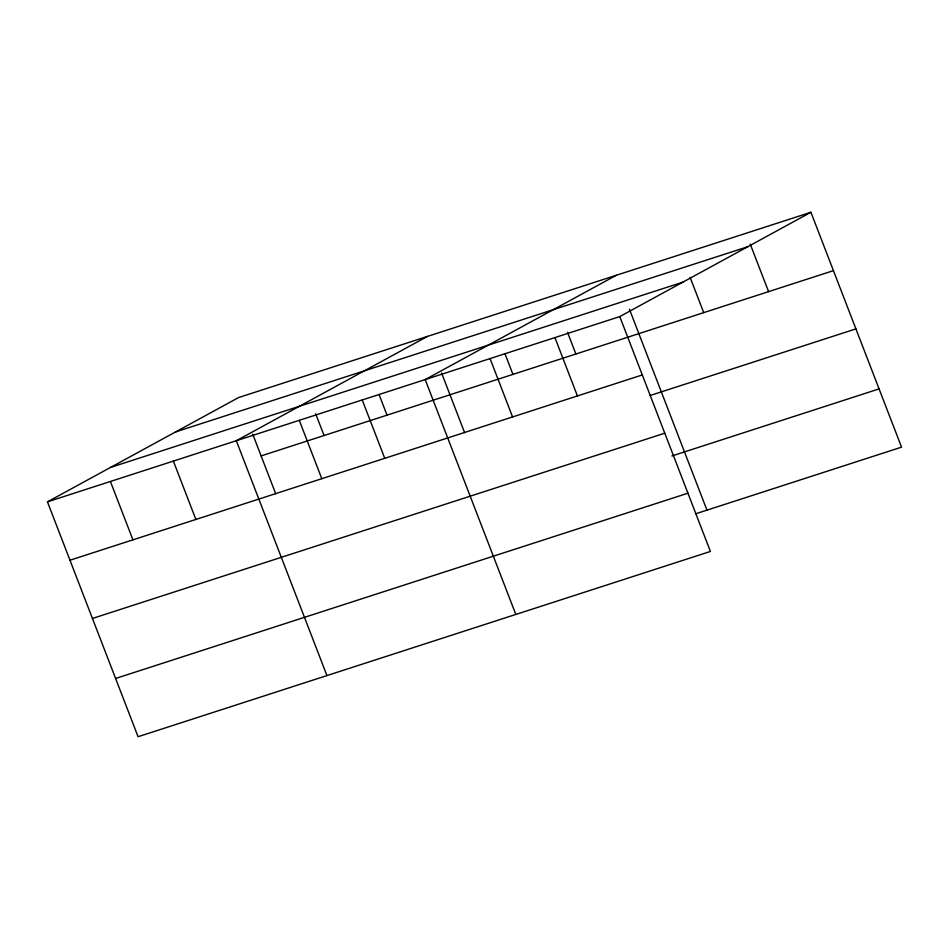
<?xml version="1.0" encoding="UTF-8"?>
<svg xmlns="http://www.w3.org/2000/svg" width="949" height="949" viewBox="0 0 949 949"><rect width="100%" height="100%" fill="white"/><g stroke="black" fill="none" stroke-linecap="round" stroke-linejoin="round"><path stroke-width="1.42" d="M810.921 212.279L619.78 316.586L710.41 551.452L138.079 736.721L47.45 501.855L238.59 397.548L810.921 212.279L901.55 447.145L695.771 513.765M427.465 336.409L236.313 440.716L326.942 675.581M616.328 275.269L425.188 379.576L515.817 614.442M175.518 431.961L747.848 246.704M110.523 467.43L682.853 282.161M47.45 501.855L619.78 316.586M261.117 455.911L833.436 270.643M69.965 560.218L642.295 374.95M650.136 395.496L855.915 328.888M92.444 618.463L664.774 433.195M671.892 455.971L879.071 388.9M115.6 678.476L687.93 493.207M750.244 244.13L768.583 291.64M690.101 277.345L703.719 312.636M629.424 309.196L706.958 510.135M567.514 332.292L575.889 354.013M554.916 337.583L577.431 395.947M505.082 354.036L512.934 374.392M490.052 358.58L512.567 416.943M441.605 373.052L464.619 432.697M379.173 394.784L387.026 415.152M362.233 399.956L384.748 458.32M315.685 413.811L324.072 435.532M299.279 420.336L321.794 478.699M252.731 434.191L275.744 493.836M173.359 461.095L195.885 519.459M110.404 481.475L132.931 539.839"/></g></svg>
